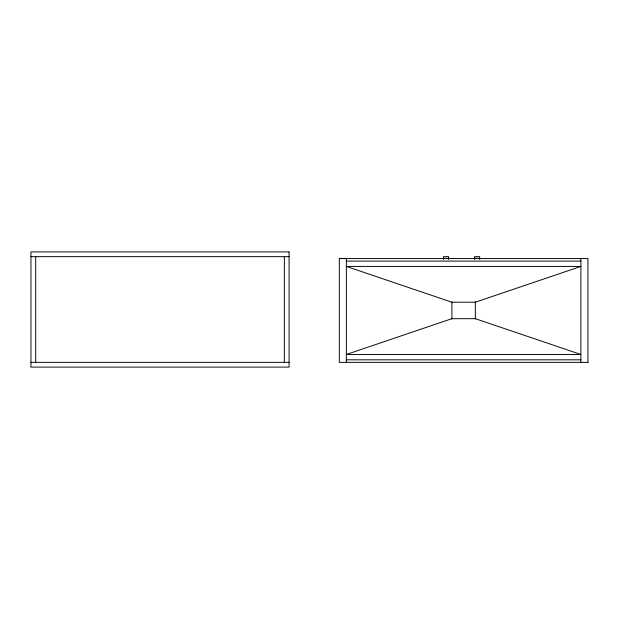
<?xml version="1.0" encoding="UTF-8"?>
<svg xmlns="http://www.w3.org/2000/svg" width="619" height="619" viewBox="0 0 619 619"><rect width="100%" height="100%" fill="white"/><g stroke="black" fill="none" stroke-linecap="round" stroke-linejoin="round"><path stroke-width="0.93" d="M587.942 362.347L587.942 258.556L339.305 258.556L339.305 362.347L588.05 362.347M30.95 256.653L289.088 256.653M443.529 258.316L448.597 258.316M474.587 258.316L479.655 258.316M339.305 258.402L346.361 258.402L346.361 362.347M346.361 261.086L580.877 261.086M346.361 359.809L580.877 359.809M30.95 362.347L289.088 362.347M580.877 258.556L580.877 362.347M479.655 259.469L479.655 256.653L474.587 256.653L474.587 259.469M475.346 301.615L475.346 318.886M451.893 301.917L451.893 318.978M448.597 259.469L448.597 256.653L443.529 256.653L443.529 259.469M284.338 256.653L284.338 362.347M35.701 256.653L35.701 362.347M580.877 266.425L475.346 302.211L451.893 302.211L346.361 266.425L580.877 266.425M451.893 318.692L346.361 354.478L580.877 354.478L475.346 318.692L451.893 318.692M289.088 251.902L30.95 251.902L30.95 367.098L289.088 367.098L289.088 251.902"/></g></svg>
